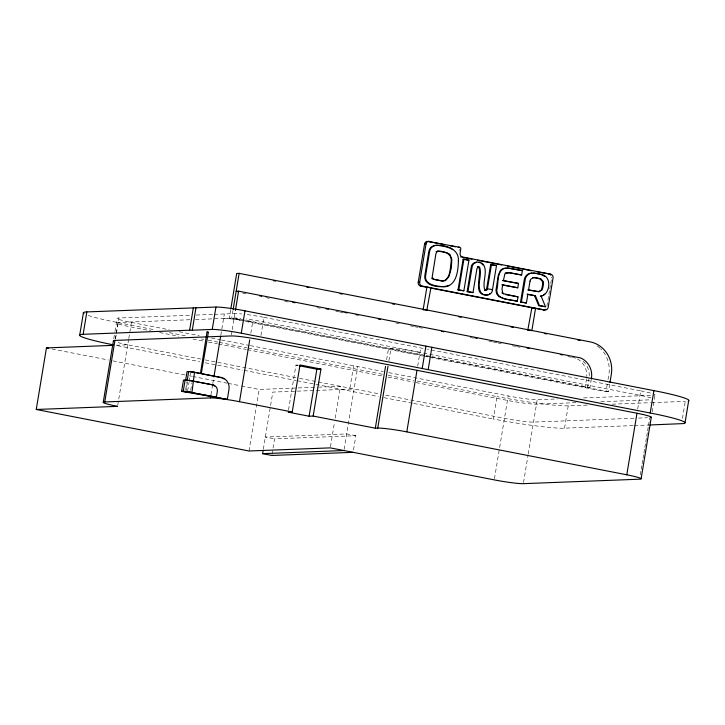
<?xml version="1.0" encoding="UTF-8"?>
<svg xmlns="http://www.w3.org/2000/svg" width="725" height="725" viewBox="0 0 725 725"><rect width="100%" height="100%" fill="white"/><g stroke="black" fill="none" stroke-linecap="round" stroke-linejoin="round"><path stroke-width="0.54" stroke-dasharray="3.62 2.72" d="M113.771 338.729L114.813 332.413M114.985 331.352L117.124 318.447M115.112 339.354L118.646 318.021L190.602 315.257M115.574 338.675L116.281 334.406M116.453 333.346L118.22 322.679L112.556 321.547A56.967 4.368 9.4 0 1 88.133 315.429M117.731 405.257L128.606 339.536M128.787 338.484L131.442 322.417A22.756 1.749 9.4 0 1 118.646 318.021M185.691 389.597L187.032 381.459M185.817 392.107L187.576 381.495M187.621 390.983L189.026 382.501M189.198 381.441L190.602 372.958M190.702 390.295L191.926 382.873M210.975 394.618L212.615 384.721M212.797 383.625L213.712 378.124M220.799 335.303L221.669 330.029M221.841 328.978L224.333 313.97M230.722 309.484L229.281 318.23L422.947 356.02M232.988 310.454L231.719 318.13L241.633 320.069M231.366 334.896L232.063 330.682M232.236 329.63L235.426 310.363M250.823 333.255L252.644 322.217A22.756 1.749 9.4 0 0 244.996 320.84M260.946 335.503L263.954 317.333A22.756 1.749 9.4 0 0 246.772 314.541M248.992 450.995L259.178 389.434L318.248 387.168M263.347 449.219L272.799 392.098L296.208 391.201M272.002 454.339L274.567 438.833L355.866 435.716L353.302 451.222M288.532 409.951L295.954 365.128L297.984 365.047M330.464 446.781L334.47 422.593M335.195 418.198L340.478 386.316L319.362 387.132M349.912 388.165L353.619 365.781M344.094 449.428L357.806 366.596M386.633 359.763L388.464 348.725L390.902 348.634A22.756 1.749 9.4 0 1 419.965 352.404M388.89 360.769L390.902 348.634M417.691 366.098L420.699 347.928M459.061 250.732L459.324 249.164M633.179 425.611L561.884 428.248A56.967 4.368 9.4 0 1 499.262 420.119L493.299 418.996L497.006 396.611L414.809 380.562M494.459 478.781L508.18 395.941A22.756 1.749 9.4 0 0 537.234 399.711L557.552 398.931M546.913 306.303L548.716 295.392M548.897 294.305L549.623 289.937M549.804 288.849L550.529 284.49M550.71 283.393L551.426 279.034M523.522 482.56L528.072 455.073M528.253 453.977L537.234 399.711M564.521 428.239L568.228 405.855L588.492 405.076M586.561 378.713L585.084 387.667L589.96 387.476L591.437 378.522M587.522 387.576L588.999 378.622M429.617 357.325L606.009 391.754L607.36 383.607M608.03 379.538L608.873 374.444A27.922 26.082 87.8 0 0 600.617 348.752M606.009 391.754L608.447 391.654L609.97 382.501M637.683 409.027L640.692 390.857L427.369 349.223M640.32 474.802L641.045 470.407M641.226 469.302L641.96 464.906M642.142 463.81L642.867 459.414M643.048 458.309L643.782 453.913M643.963 452.817L644.688 448.422M644.869 447.316L645.594 442.921M645.776 441.824L646.51 437.429M646.691 436.323L647.416 431.928M647.597 430.831L648.331 426.436M648.513 425.339L649.237 420.935M649.419 419.838L649.781 417.636M652.174 411.945L655.01 394.826M682.461 418.425L685.279 401.369L687.155 401.206M196.221 315.049L213.087 314.396M214.21 314.36L234.9 313.562A22.756 1.749 9.4 0 1 241.769 313.952M189.859 319.734L117.903 322.498A22.756 1.749 9.4 0 0 130.699 326.893L150.7 330.799M195.478 319.526L234.157 318.039A22.756 1.749 9.4 0 1 241.026 318.429M200.87 359.074L127.736 344.801L115.547 345.272L199.756 361.702M297.322 391.156L354.099 388.981M583.507 397.934L653.488 395.252M575.994 402.674L536.491 404.188A22.756 1.749 9.4 0 1 507.437 400.417L414.555 382.292M600.826 401.722L650.488 399.819M612.127 404.169L650.388 402.701M651.521 402.665L685.279 401.369M633.985 418.243L533.528 422.095A22.756 1.749 9.4 0 1 504.473 418.325L385.057 395.016M638.498 418.071L647.525 417.727M634.303 425.566L648.938 425.004M568.228 405.855L565.591 405.864A56.967 4.368 9.4 0 1 502.969 397.735L497.006 396.611M242.603 293.099L245.938 293.752M265.921 297.649L269.247 298.301M284.789 301.328L288.124 301.981M316.988 307.618L320.314 308.261M335.856 311.297L339.191 311.949M340.297 312.167L343.632 312.81M395.805 322.997L399.14 323.649M410.232 325.815L413.567 326.458M414.673 326.676L418.008 327.328M419.113 327.546L422.448 328.198M470.181 337.515L473.516 338.158M489.058 341.194L492.384 341.847M493.498 342.064L496.824 342.708M497.939 342.925L501.265 343.577M512.367 345.743L515.702 346.396M516.807 346.613L520.142 347.257M567.874 356.573L571.209 357.226M572.315 357.443L575.65 358.096M263.954 317.333L426.255 349.006M234.157 318.039L425.185 355.322M426.291 355.54L430.713 356.401M431.819 356.618L589.96 387.476M242.73 320.287L424.959 355.848M426.064 356.066L430.487 356.927M431.593 357.144L608.447 391.654M424.062 356.238L428.502 357.108M131.442 322.417L169.215 329.784M179.211 331.742L199.203 335.639M211.428 338.022L220.309 339.762M221.424 339.98L249.192 345.399M250.306 345.617L383.235 371.553M388.763 372.632L508.18 395.941M118.22 322.679L154.878 329.839M169.315 332.657L187.095 336.128M201.532 338.947L203.752 339.373M208.193 340.243L218.198 342.191M219.303 342.408L247.08 347.828M248.186 348.045L382.592 374.281M388.147 375.36L413.694 380.353M159.582 332.53L178.468 336.219M192.913 339.037L204.024 341.203M208.465 342.073L217.346 343.804M218.461 344.022L246.237 349.441M247.343 349.658L382.492 376.03M388.02 377.109L413.449 382.075M295.954 365.128L298.156 365.554M205.302 359.935L298.374 378.106M299.479 378.323L379.528 393.938M205.293 362.781L242.966 370.14M244.071 370.357L296.153 380.516M297.259 380.734L378.368 396.566M383.897 397.644L412.634 403.245M413.739 403.462L493.299 418.996M51.983 348.997L108.487 360.026M112.919 360.896L184.938 374.952M189.37 375.813L191.59 376.248M192.696 376.465L227.043 383.163M228.157 383.38L240.347 385.763M241.452 385.981L259.178 389.434M355.866 435.716L346.659 433.922L265.359 437.039L274.567 438.833M223.59 318.447A22.756 1.749 9.4 0 1 232.861 319.1L235.471 319.417A22.756 1.749 9.4 0 1 241.09 320.214M127.736 344.801A22.756 1.749 9.4 0 1 116.68 342.254M651.005 397.889A22.756 1.749 9.4 0 0 639.948 395.333L263.211 321.809A22.756 1.749 9.4 0 0 246.038 319.018M583.208 361.277A18.524 17.3 87.8 0 1 589.235 376.502M597.219 345.979A27.922 26.082 87.8 0 1 599.974 348.154M577.472 358.975A18.524 17.3 87.8 0 1 586.797 376.592M551.625 277.104A3.29 3.072 87.8 0 1 551.607 277.947M654.113 394.219A22.756 1.749 9.4 0 1 654.367 395.179M640.692 390.857A22.756 1.749 9.4 0 1 651.748 393.412"/><path stroke-width="1.09" d="M313.164 416.059L320.948 369.052L300.014 364.965L292.229 411.981L288.169 412.135L309.095 416.222L313.164 416.059L375.305 428.194L377.743 428.094A22.756 1.749 9.4 0 1 406.807 431.873L626.79 474.802A22.756 1.749 9.4 0 1 639.595 479.198L523.341 483.657A22.756 1.749 9.4 0 1 494.278 479.887L330.283 447.878L248.992 450.995L36.25 409.48L46.445 347.918L113.318 345.354M79.677 335.34L83.384 312.955M113.571 344.882L108.85 343.931A56.967 4.368 9.4 0 1 81.273 334.452L83.148 334.298L86.846 311.913L215.932 307.047A22.756 1.749 9.4 0 1 244.987 310.826L659.578 391.736A56.967 4.368 9.4 0 1 688.433 400.843M103.231 402.393L113.417 340.832M36.25 409.48L117.55 406.362A22.756 1.749 9.4 0 1 104.744 401.967L114.94 340.406L231.193 335.947A22.756 1.749 9.4 0 1 260.248 339.717L636.985 413.241A22.756 1.749 9.4 0 1 650.669 417.564M83.148 334.298L189.624 330.21L193.33 307.826M185.582 380.498L187.059 371.544L193.358 372.034L221.288 377.471A10.186 9.507 87.8 0 1 228.982 389.37L227.315 399.439L181.631 391.282L183.488 380.09L185.111 380.027A6.824 0.526 9.4 0 1 193.829 381.16L213.014 384.912A5.691 5.311 87.8 0 1 217.319 391.527L216.394 397.119L215.579 397.155M189.624 330.21L192.27 330.201L195.968 307.817M181.631 391.282L183.262 391.219L185.111 380.027M187.204 380.444L188.69 371.481M201.26 373.683L208.365 332.277L207.595 332.086L207.024 332.041L200.444 373.547M192.27 330.201L212.226 329.431L215.932 307.047M104.744 401.967L210.431 397.916L210.794 395.714M213.893 377.027L220.627 336.355M230.903 308.424L236.694 273.461L239.132 273.361L590.177 341.874A27.922 26.082 87.8 0 1 611.311 374.354L609.97 382.501M233.169 309.394L239.132 273.361M235.426 310.363L238.607 291.178L580.526 357.905A18.524 17.3 87.8 0 1 591.437 378.522M212.226 329.431A22.756 1.749 9.4 0 1 241.28 333.21L244.987 310.826M292.229 411.981L239.495 401.686L249.726 339.88M353.111 452.337L271.821 455.454L262.613 453.651L263.157 450.334M309.095 416.222L316.879 369.206L320.948 369.052M375.305 428.194L385.537 366.379M377.743 428.094L387.975 366.288M427.079 287.381L420.618 286.121A3.29 3.072 87.8 0 1 418.225 282.315L424.569 244.008A3.19 2.972 87.8 0 1 428.013 241.443L459.577 247.261A1.595 1.486 87.8 0 1 460.783 249.11L460.094 253.27A3.244 3.027 87.8 0 0 462.505 256.976L550.565 274.168A3.29 3.072 87.8 0 1 553.075 277.883L548.2 307.337A3.29 3.072 87.8 0 1 544.638 309.983L532.34 307.917M544.638 309.983L422.086 286.058A3.29 3.072 87.8 0 1 419.693 282.252L426.028 243.944A3.19 2.972 87.8 0 1 429.481 241.389M423.608 309.783L423.173 309.602L426.88 287.209L429.109 287.435L430.895 287.907L426.808 310.309M406.807 431.873L416.993 370.312M650.062 424.959L683.448 423.59A56.967 4.368 9.4 0 0 655.871 414.12L422.204 368.517L425.91 346.133M428.167 369.641L431.873 347.257M458.037 289.864L463.103 259.269L463.909 259.233L468.939 260.212L463.873 290.807L458.037 289.864L463.873 290.807M458.843 289.828L463.909 259.233M478.246 266.682L476.968 268.549L472.99 292.592L467.145 291.64L471.123 267.597C471.341 261.199 480.675 260.311 483.738 265.006C487.871 272.926 481.917 282.134 484.88 290.19L485.442 290.507M467.145 291.64L467.96 291.604L472.301 266.048L473.543 263.755L476.724 262.16M485.378 290.544L486.665 288.677L490.644 264.616L496.489 265.567L492.511 289.61C492.402 295.755 483.629 296.878 480.702 292.193C476.57 284.272 482.524 275.065 479.56 267.008L477.431 266.718M491.459 264.589L487.481 288.623L486.783 290.208L484.626 290.535M518.502 283.421L502.615 280.512L518.502 283.421L517.777 287.798L502.697 284.853L501.981 289.221L502.688 292.746L504.129 293.87L518.013 296.86L517.287 301.237L504.745 298.981L498.818 296.552L496.67 293.879L495.954 290.353L498.311 275.165L500.603 270.108L503.476 268.413L508.243 268.023L522.353 270.642L521.628 275.011L509.086 272.754L505.135 273.108M503.422 280.484L504.781 274.258L505.95 273.08L509.902 272.718L521.628 275.011M542.817 295.483L540.324 296.199L541.14 296.163L545.508 306.738L539.472 305.569L535.431 295.755L527.845 294.268L526.395 303.014L520.559 302.062L524.175 280.212C524.547 276.234 527.882 272.854 532.005 273.089M520.559 302.062L521.375 302.035L525.489 278.155L527.283 275.128L530.165 273.434M528.253 330.21L527.818 330.02L531.905 307.618L535.548 308.333L531.842 330.718L530.564 330.337M626.79 474.802L636.985 413.241M650.207 412.978L653.914 390.594M641.108 478.772L651.304 417.21M685.043 422.702L688.75 400.318M489.203 294.25L490.082 293.471M543.46 295.012L544.738 294.078M436.024 251.584L438.571 251.167L447.18 252.853L449.862 254.285L451.829 259.423L451.322 268.159L448.993 276.542L445.503 280.62L441.715 280.983L433.106 279.297L431.602 278.282M437.592 251.158L435.942 253.56L432.154 277.294L433.913 279.27L442.531 280.947M449.119 285.369C441.416 288.333 422.603 286.901 424.95 274.811L428.674 252.327C429.943 241.443 443.573 246.083 450.279 248.158M541.14 296.163C550.103 294.332 552.106 277.004 542.173 274.648A57.348 53.55 87.8 0 0 534.107 273.071L531.189 273.117M443.274 281.055C450.642 278.491 450.071 268.268 451.122 261.97C452.518 254.013 444.479 250.805 437.755 251.203M488.142 294.785C471.395 297.069 482.27 275.02 478.754 267.045L478.192 266.718M506.132 268.042C496.072 269.492 498.863 283.403 496.77 290.317C497.033 300.34 510.753 299.307 517.287 301.237M430.895 287.907L430.152 287.897M423.173 309.602L427.188 310.291M527.818 330.02L530.048 330.247M86.846 311.913L84.97 312.067A56.967 4.368 9.4 0 0 84.028 313.644M424.569 244.008L426.028 243.944M459.577 247.261L458.118 247.316A1.595 1.486 87.8 0 1 458.653 247.542M468.939 260.212L463.103 259.269M496.489 265.567L490.644 264.616M522.353 270.642L507.427 268.06M536.998 271.857L550.565 274.168M418.225 282.315L419.693 282.252M238.607 291.178L236.169 291.269L238.389 291.704M420.618 286.121L422.086 286.058M502.697 284.853L501.89 284.88L517.777 287.798M486.665 288.677L492.502 289.628L491.686 289.665M527.845 294.268L527.03 294.305L535.431 295.755M518.013 296.86L505.47 294.604M534.615 295.782L538.666 305.597L539.472 305.569M545.508 306.738L538.666 305.597M534.271 307.953L532.803 308.016L533.845 308.188M221.288 377.471L220.472 377.498A10.186 9.507 87.8 0 1 221.687 377.825M192.451 381.087L213.014 384.912M183.724 391.69L190.023 392.18L227.315 399.439M190.349 392.415L216.394 397.119M262.613 453.651L343.904 450.533M190.775 371.898L194.499 372.242L191.98 392.352A6.824 0.526 9.4 0 0 183.262 391.219M208.32 332.286L207.078 332.077M188.147 380.48L191.88 380.987M428.013 241.443L444.534 244.669M450.044 245.739L455.545 246.817M462.142 257.248L472.048 259.178M477.558 260.257L501.772 264.978M507.273 266.057L531.488 270.778M527.755 289.928L538.376 291.722L541.258 290.027A18.478 17.255 87.8 0 0 542.608 281.835L540.46 279.152A26.182 24.451 87.8 0 0 532.712 277.648M467.96 291.604L472.99 292.592M521.375 302.035L526.395 303.014M430.36 288.015L531.534 307.681M273.352 280.611L275.572 281.046M306.675 287.118L308.904 287.553M340.007 293.616L342.227 294.051M392.216 303.811L394.436 304.246M458.871 316.816L461.091 317.251M511.089 327.011L513.309 327.437M544.412 333.509L546.632 333.944M577.743 340.016L579.964 340.451M259.478 295.818L261.698 296.253M292.782 302.325L295.002 302.751M326.087 308.823L328.307 309.258M344.955 312.502L347.175 312.937M356.057 314.668L358.277 315.103M378.26 319L380.48 319.435M441.543 331.352L443.763 331.787M474.839 337.85L477.059 338.285M527.021 348.036L529.241 348.471M560.325 354.534L562.546 354.969M241.28 333.21L422.204 368.517M299.253 365.772L316.879 369.206M194.753 372.478L201.505 373.674M202.257 373.946L219.403 377.29M46.445 347.918L48.657 348.353M185.355 391.636L187.44 392.044M478.917 262.35L480.53 262.876M541.367 274.675L544.955 276.506M451.104 248.639L452.753 249.599M501.881 292.773L503.313 293.906M481.871 263.773L482.932 265.042M210.431 397.916A22.756 1.749 9.4 0 1 225.067 399.267L227.94 399.683A22.756 1.749 9.4 0 1 239.495 401.686M113.68 341.112A22.756 1.749 9.4 0 1 114.94 340.406M461.046 257.031A3.244 3.027 87.8 0 1 460.665 256.931M549.106 274.222A3.29 3.072 87.8 0 1 549.849 274.476M550.52 274.929A3.29 3.072 87.8 0 1 550.81 275.219M544.756 309.901A3.29 3.072 87.8 0 1 543.17 310.037M545.78 309.24A3.29 3.072 87.8 0 1 545.472 309.502M222.847 378.314A10.186 9.507 87.8 0 1 223.943 378.967M212.208 384.939A5.691 5.311 87.8 0 1 213.522 385.392M214.138 385.754A5.691 5.311 87.8 0 1 214.691 386.198M533.301 273.108A57.348 53.55 87.8 0 1 540.587 274.467M458.399 260.656C458.227 270.244 456.723 285.577 444.679 286.855C437.51 286.23 423.454 285.396 425.765 274.775L429.481 252.3C429.744 247.316 434.728 243.99 439.495 245.548C448.403 245.557 459.052 250.234 458.399 260.656M530.02 281.155L528.57 289.9L539.192 291.695L542.064 290A18.478 17.255 87.8 0 0 543.424 281.798L541.276 279.125A26.182 24.451 87.8 0 0 533.518 277.612L530.646 279.306L530.02 281.155"/></g></svg>
